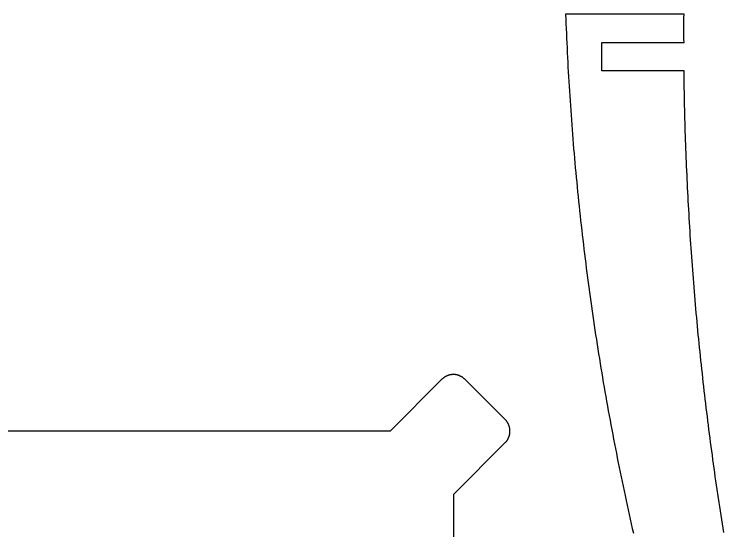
# Model space of a CAD drawing. Extents: x -242 to 227, y -355 to 350.
# Drawn here: x -11 to 222, y 180.6 to 350.1 of the extents above; entities that cross this region are included whole.
import ezdxf

# ---------------------------------------------------------------- set-up
doc = ezdxf.new("R2010")
doc.units = 0
doc.layers.add('Nível Padrão', color=1, linetype='CONTINUOUS')

msp = doc.modelspace()

# ---------------------------------------------------------------- linework, layer by layer
at = {"layer": 'Nível Padrão'}
for points in [[(221.96, 180.12), (221.74, 181.52), (221.51, 182.92), (221.29, 184.33), (221.07, 185.73), (220.86, 187.14), (220.64, 188.55), (220.43, 189.95), (220.21, 191.36), (220, 192.76), (219.8, 194.17), (219.59, 195.58), (219.39, 196.99), (219.18, 198.39), (218.98, 199.8), (218.78, 201.21), (218.59, 202.62), (218.39, 204.03), (218.2, 205.44), (218.01, 206.84), (217.82, 208.25), (217.64, 209.66), (217.45, 211.07), (217.27, 212.48), (217.09, 213.89), (216.91, 215.3), (216.73, 216.71), (216.56, 218.13), (216.38, 219.54), (216.21, 220.95), (216.04, 222.36), (215.88, 223.77), (215.71, 225.18), (215.55, 226.6), (215.39, 228.01), (215.23, 229.42), (215.07, 230.83), (214.92, 232.25), (214.76, 233.66), (214.61, 235.07), (214.46, 236.49), (214.31, 237.9), (214.17, 239.32), (214.02, 240.73), (213.88, 242.15), (213.74, 243.56), (213.6, 244.98), (213.47, 246.39), (213.33, 247.81), (213.2, 249.22), (213.07, 250.64), (212.94, 252.05), (212.82, 253.47), (212.69, 254.89), (212.57, 256.3), (212.45, 257.72), (212.33, 259.14), (212.22, 260.55), (212.1, 261.97), (211.99, 263.39), (211.88, 264.81), (211.77, 266.22), (211.67, 267.64), (211.56, 269.06), (211.46, 270.48), (211.36, 271.9), (211.26, 273.31), (211.16, 274.73), (211.07, 276.15), (210.97, 277.57), (210.88, 278.99), (210.79, 280.41), (210.71, 281.83), (210.62, 283.25), (210.54, 284.67), (210.46, 286.09), (210.38, 287.51), (210.3, 288.93), (210.23, 290.35), (210.15, 291.77), (210.08, 293.19), (210.01, 294.61), (209.95, 296.03), (209.88, 297.45), (209.82, 298.87), (209.76, 300.29), (209.7, 301.71), (209.64, 303.13), (209.58, 304.55), (209.53, 305.98), (209.48, 307.4), (209.43, 308.82), (209.38, 310.24), (209.33, 311.66), (209.29, 313.08), (209.25, 314.51), (209.21, 315.93), (209.17, 317.35), (209.13, 318.77), (209.1, 320.19), (209.07, 321.62), (209.04, 323.04), (209.01, 324.46), (208.98, 325.88), (208.96, 327.31), (208.94, 328.73), (208.92, 330.15), (208.9, 331.58), (181.93, 331.55), (181.93, 340.85), (181.93, 340.85), (208.9, 340.85), (208.88, 342.01), (208.87, 343.17), (208.86, 344.33), (208.86, 345.49), (208.86, 346.65), (208.87, 347.81), (208.88, 348.97), (208.9, 350.13), (170.03, 350.13), (170.09, 348.55), (170.15, 346.97), (170.21, 345.39), (170.28, 343.81), (170.34, 342.24), (170.42, 340.66), (170.49, 339.08), (170.57, 337.5), (170.65, 335.93), (170.73, 334.35), (170.81, 332.77), (170.9, 331.2), (170.99, 329.62), (171.08, 328.04), (171.18, 326.47), (171.28, 324.89), (171.38, 323.32), (171.48, 321.74), (171.59, 320.17), (171.7, 318.59), (171.81, 317.02), (171.92, 315.44), (172.04, 313.87), (172.16, 312.3), (172.28, 310.72), (172.41, 309.15), (172.54, 307.58), (172.67, 306), (172.8, 304.43), (172.94, 302.86), (173.08, 301.29), (173.22, 299.72), (173.36, 298.14), (173.51, 296.57), (173.66, 295), (173.81, 293.43), (173.97, 291.86), (174.13, 290.29), (174.29, 288.72), (174.45, 287.15), (174.62, 285.58), (174.79, 284.02), (174.96, 282.45), (175.13, 280.88), (175.31, 279.31), (175.49, 277.74), (175.67, 276.18), (175.86, 274.61), (176.05, 273.05), (176.24, 271.48), (176.43, 269.91), (176.63, 268.35), (176.83, 266.78), (177.03, 265.22), (177.23, 263.66), (177.44, 262.09), (177.65, 260.53), (177.86, 258.97), (178.08, 257.4), (178.29, 255.84), (178.51, 254.28), (178.74, 252.72), (178.96, 251.16), (179.19, 249.6), (179.42, 248.03), (179.66, 246.47), (179.89, 244.92), (180.13, 243.36), (180.38, 241.8), (180.62, 240.24), (180.87, 238.68), (181.12, 237.12), (181.37, 235.57), (181.63, 234.01), (181.89, 232.45), (182.15, 230.9), (182.41, 229.34), (182.68, 227.79), (182.95, 226.23), (183.22, 224.68), (183.49, 223.13), (183.77, 221.57), (184.05, 220.02), (184.33, 218.47), (184.62, 216.92), (184.9, 215.37), (185.2, 213.82), (185.49, 212.27), (185.79, 210.72), (186.08, 209.17), (186.39, 207.62), (186.69, 206.07), (187, 204.52), (187.31, 202.98), (187.62, 201.43), (187.93, 199.88), (188.25, 198.34), (188.57, 196.79), (188.89, 195.25), (189.22, 193.7), (189.55, 192.16), (189.88, 190.62), (190.21, 189.07), (190.55, 187.53), (190.89, 185.99), (191.23, 184.45), (191.57, 182.91), (191.92, 181.37), (192.27, 179.83)], [(133.33, -192.69), (133.33, 192.69), (150.2, 209.56), (150.3, 209.66), (150.39, 209.76), (150.48, 209.86), (150.57, 209.96), (150.65, 210.07), (150.74, 210.18), (150.81, 210.29), (150.89, 210.4), (150.96, 210.51), (151.03, 210.62), (151.09, 210.73), (151.16, 210.85), (151.22, 210.97), (151.27, 211.08), (151.33, 211.2), (151.38, 211.32), (151.42, 211.44), (151.47, 211.57), (151.51, 211.69), (151.55, 211.81), (151.58, 211.94), (151.61, 212.06), (151.64, 212.19), (151.67, 212.31), (151.69, 212.44), (151.71, 212.56), (151.73, 212.69), (151.74, 212.82), (151.75, 212.95), (151.76, 213.07), (151.76, 213.2), (151.77, 213.33), (151.76, 213.46), (151.76, 213.59), (151.75, 213.71), (151.74, 213.84), (151.73, 213.97), (151.71, 214.1), (151.69, 214.22), (151.67, 214.35), (151.64, 214.47), (151.61, 214.6), (151.58, 214.72), (151.55, 214.85), (151.51, 214.97), (151.47, 215.09), (151.42, 215.22), (151.38, 215.34), (151.33, 215.46), (151.27, 215.58), (151.22, 215.69), (151.16, 215.81), (151.09, 215.93), (151.03, 216.04), (150.96, 216.15), (150.89, 216.26), (150.81, 216.38), (150.74, 216.48), (150.65, 216.59), (150.57, 216.7), (150.48, 216.8), (150.39, 216.9), (150.3, 217), (150.2, 217.1), (136.96, 230.34), (136.86, 230.44), (136.76, 230.53), (136.66, 230.62), (136.56, 230.71), (136.45, 230.79), (136.35, 230.87), (136.24, 230.95), (136.13, 231.03), (136.02, 231.1), (135.9, 231.17), (135.79, 231.23), (135.67, 231.29), (135.56, 231.35), (135.44, 231.41), (135.32, 231.46), (135.2, 231.51), (135.08, 231.56), (134.96, 231.61), (134.83, 231.65), (134.71, 231.68), (134.59, 231.72), (134.46, 231.75), (134.34, 231.78), (134.21, 231.81), (134.08, 231.83), (133.96, 231.85), (133.83, 231.87), (133.7, 231.88), (133.58, 231.89), (133.45, 231.9), (133.32, 231.9), (133.19, 231.9), (133.06, 231.9), (132.94, 231.9), (132.81, 231.89), (132.68, 231.88), (132.55, 231.87), (132.43, 231.85), (132.3, 231.83), (132.17, 231.81), (132.05, 231.78), (131.92, 231.75), (131.8, 231.72), (131.67, 231.68), (131.55, 231.65), (131.43, 231.61), (131.31, 231.56), (131.19, 231.51), (131.07, 231.46), (130.95, 231.41), (130.83, 231.35), (130.71, 231.29), (130.6, 231.23), (130.48, 231.17), (130.37, 231.1), (130.26, 231.03), (130.15, 230.95), (130.04, 230.87), (129.93, 230.79), (129.83, 230.71), (129.72, 230.62), (129.62, 230.53), (129.52, 230.44), (129.42, 230.34), (112.41, 213.33), (-112.41, 213.33)]]:
    msp.add_lwpolyline(points, dxfattribs=at)

doc.saveas('drawing.dxf')
